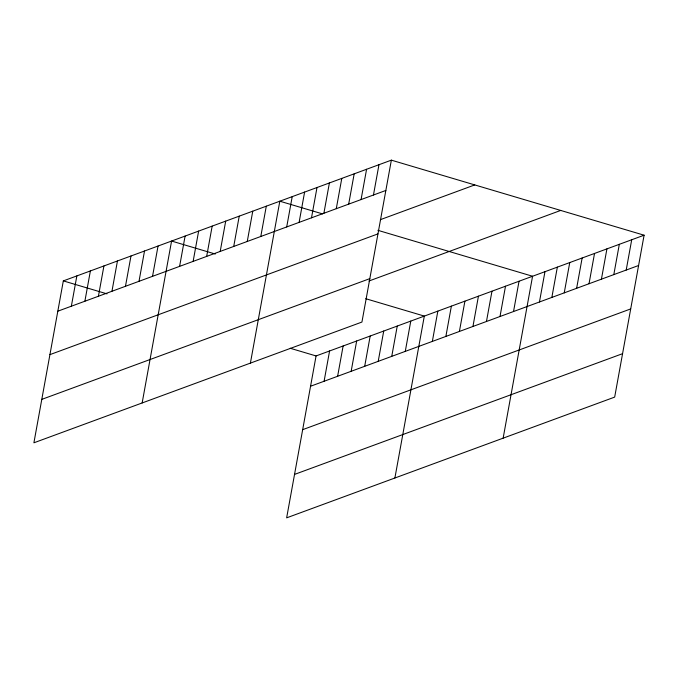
<?xml version="1.0" encoding="UTF-8"?>
<svg xmlns="http://www.w3.org/2000/svg" width="678" height="678" viewBox="0 0 678 678"><rect width="100%" height="100%" fill="white"/><g stroke="black" fill="none" stroke-linecap="round" stroke-linejoin="round"><path stroke-width="1.02" d="M391.359 160.152L63.325 280.895L33.9 442.802L361.933 322.058L391.359 160.152L644.1 235.198L614.675 397.105L286.641 517.848L316.067 355.942L644.1 235.198M71.351 306.219L76.851 275.921M84.877 301.235L90.386 270.937M98.412 296.252L103.92 265.954M111.946 291.277L117.447 260.979M125.472 286.294L130.981 255.996M139.007 281.311L144.516 251.013M152.542 276.336L158.042 246.029M142.151 402.961L171.576 241.054L215.265 254.021M179.602 266.369L185.102 236.071M193.128 261.386L198.637 231.088M206.663 256.411L212.172 226.113M220.197 251.428L225.698 221.13M233.724 246.445L239.232 216.146M247.258 241.47L252.767 211.172M260.793 236.486L266.293 206.188M250.402 363.111L279.828 201.205L322.525 213.884M286.709 226.944L292.218 196.645M299.108 222.384L304.608 192.086M311.499 217.824L317.007 187.526M323.889 213.265L329.398 182.958M336.28 208.697L341.788 178.399M348.678 204.137L354.179 173.839M324.092 381.256L329.593 350.958M361.069 199.578L366.578 169.28M337.619 376.273L343.127 345.975M373.459 195.018L378.968 164.72M351.153 371.298L356.662 341M364.688 366.315L370.188 336.017M378.214 361.332L383.723 331.034M391.748 356.357L397.249 326.059M405.274 351.374L410.783 321.075M394.893 477.998L424.318 316.092L365.73 298.701M432.344 341.415L437.844 311.117M445.87 336.432L451.379 306.134M459.404 331.449L464.913 301.151M472.939 326.474L478.439 296.176M486.465 321.491L491.974 291.193M500 316.507L505.508 286.209M513.534 311.533L519.034 281.234M503.144 438.158L532.569 276.251L377.875 230.317M539.451 301.99L544.959 271.692M551.85 297.422L557.35 267.124M564.24 292.862L569.749 262.564M576.631 288.303L582.139 258.004M589.021 283.743L594.53 253.445M601.42 279.183L606.92 248.885M613.81 274.615L619.319 244.317M626.201 270.056L631.71 239.758M57.816 311.194L385.85 190.45M380.392 219.655L474.761 184.916M49.926 354.628L377.96 233.885M41.79 399.376L369.832 278.633M368.942 281.014L560.698 210.434M310.558 386.24L638.591 265.496M302.668 429.666L630.701 308.922M294.532 474.414L622.574 353.67M63.325 280.895L107.014 293.871M290.252 348.272L316.067 355.942"/></g></svg>
